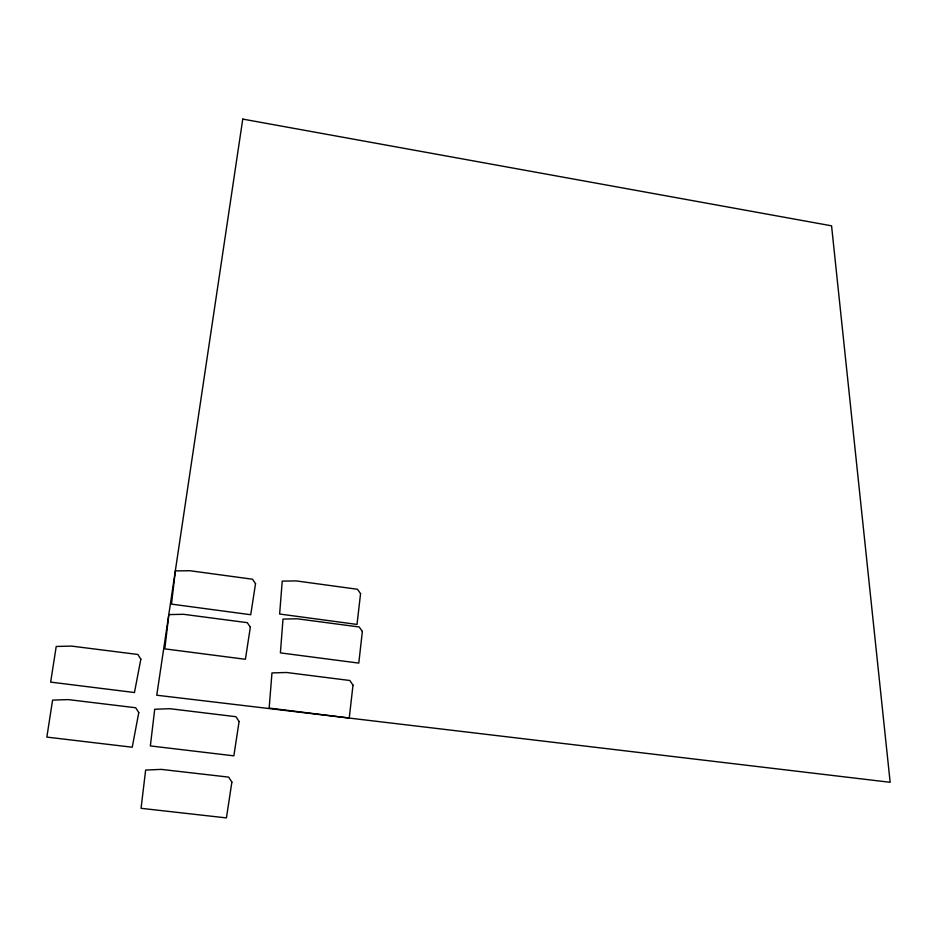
<?xml version="1.0" encoding="UTF-8"?>
<svg xmlns="http://www.w3.org/2000/svg" width="937" height="937" viewBox="0 0 937 937"><rect width="100%" height="100%" fill="white"/><g stroke="black" fill="none" stroke-linecap="round" stroke-linejoin="round"><path stroke-width="1.41" d="M362.361 631.444L358.789 663.103L280.397 652.89L282.997 619.088L297.193 618.783L359.211 626.982L362.361 631.444M353.003 685.111L349.243 718.035L269.165 708.079L271.964 672.918L286.464 672.485L349.806 680.496L353.003 685.111M360.569 593.625L357.009 624.429L279.636 614.028L282.224 581.127L296.233 580.917L357.465 589.256L360.569 593.625M231.872 782.079L226.426 817.907L141.065 808.315L145.645 770.073L161.199 769.382L228.651 777.113L231.872 782.079M239.099 721.502L233.852 755.843L150.353 745.922L154.722 709.25L169.925 708.712L235.937 716.711L239.099 721.502M250.343 627.181L245.4 659.285L164.807 648.872L168.847 614.59L183.523 614.297L247.274 622.66L250.343 627.181M255.532 583.646L250.729 614.731L171.471 604.119L175.371 570.914L189.801 570.715L252.51 579.23L255.532 583.646M242.765 119.093L156.76 695.219L890.15 782.301L831.564 225.817L242.765 119.093M138.781 712.577L132.234 747.222L46.85 737.103L52.577 700.115L68.214 699.599L135.689 707.751L138.781 712.577M140.855 659.156L134.459 692.525L50.645 682.113L56.22 646.471L71.563 646.097L137.821 654.471L140.855 659.156"/></g></svg>
